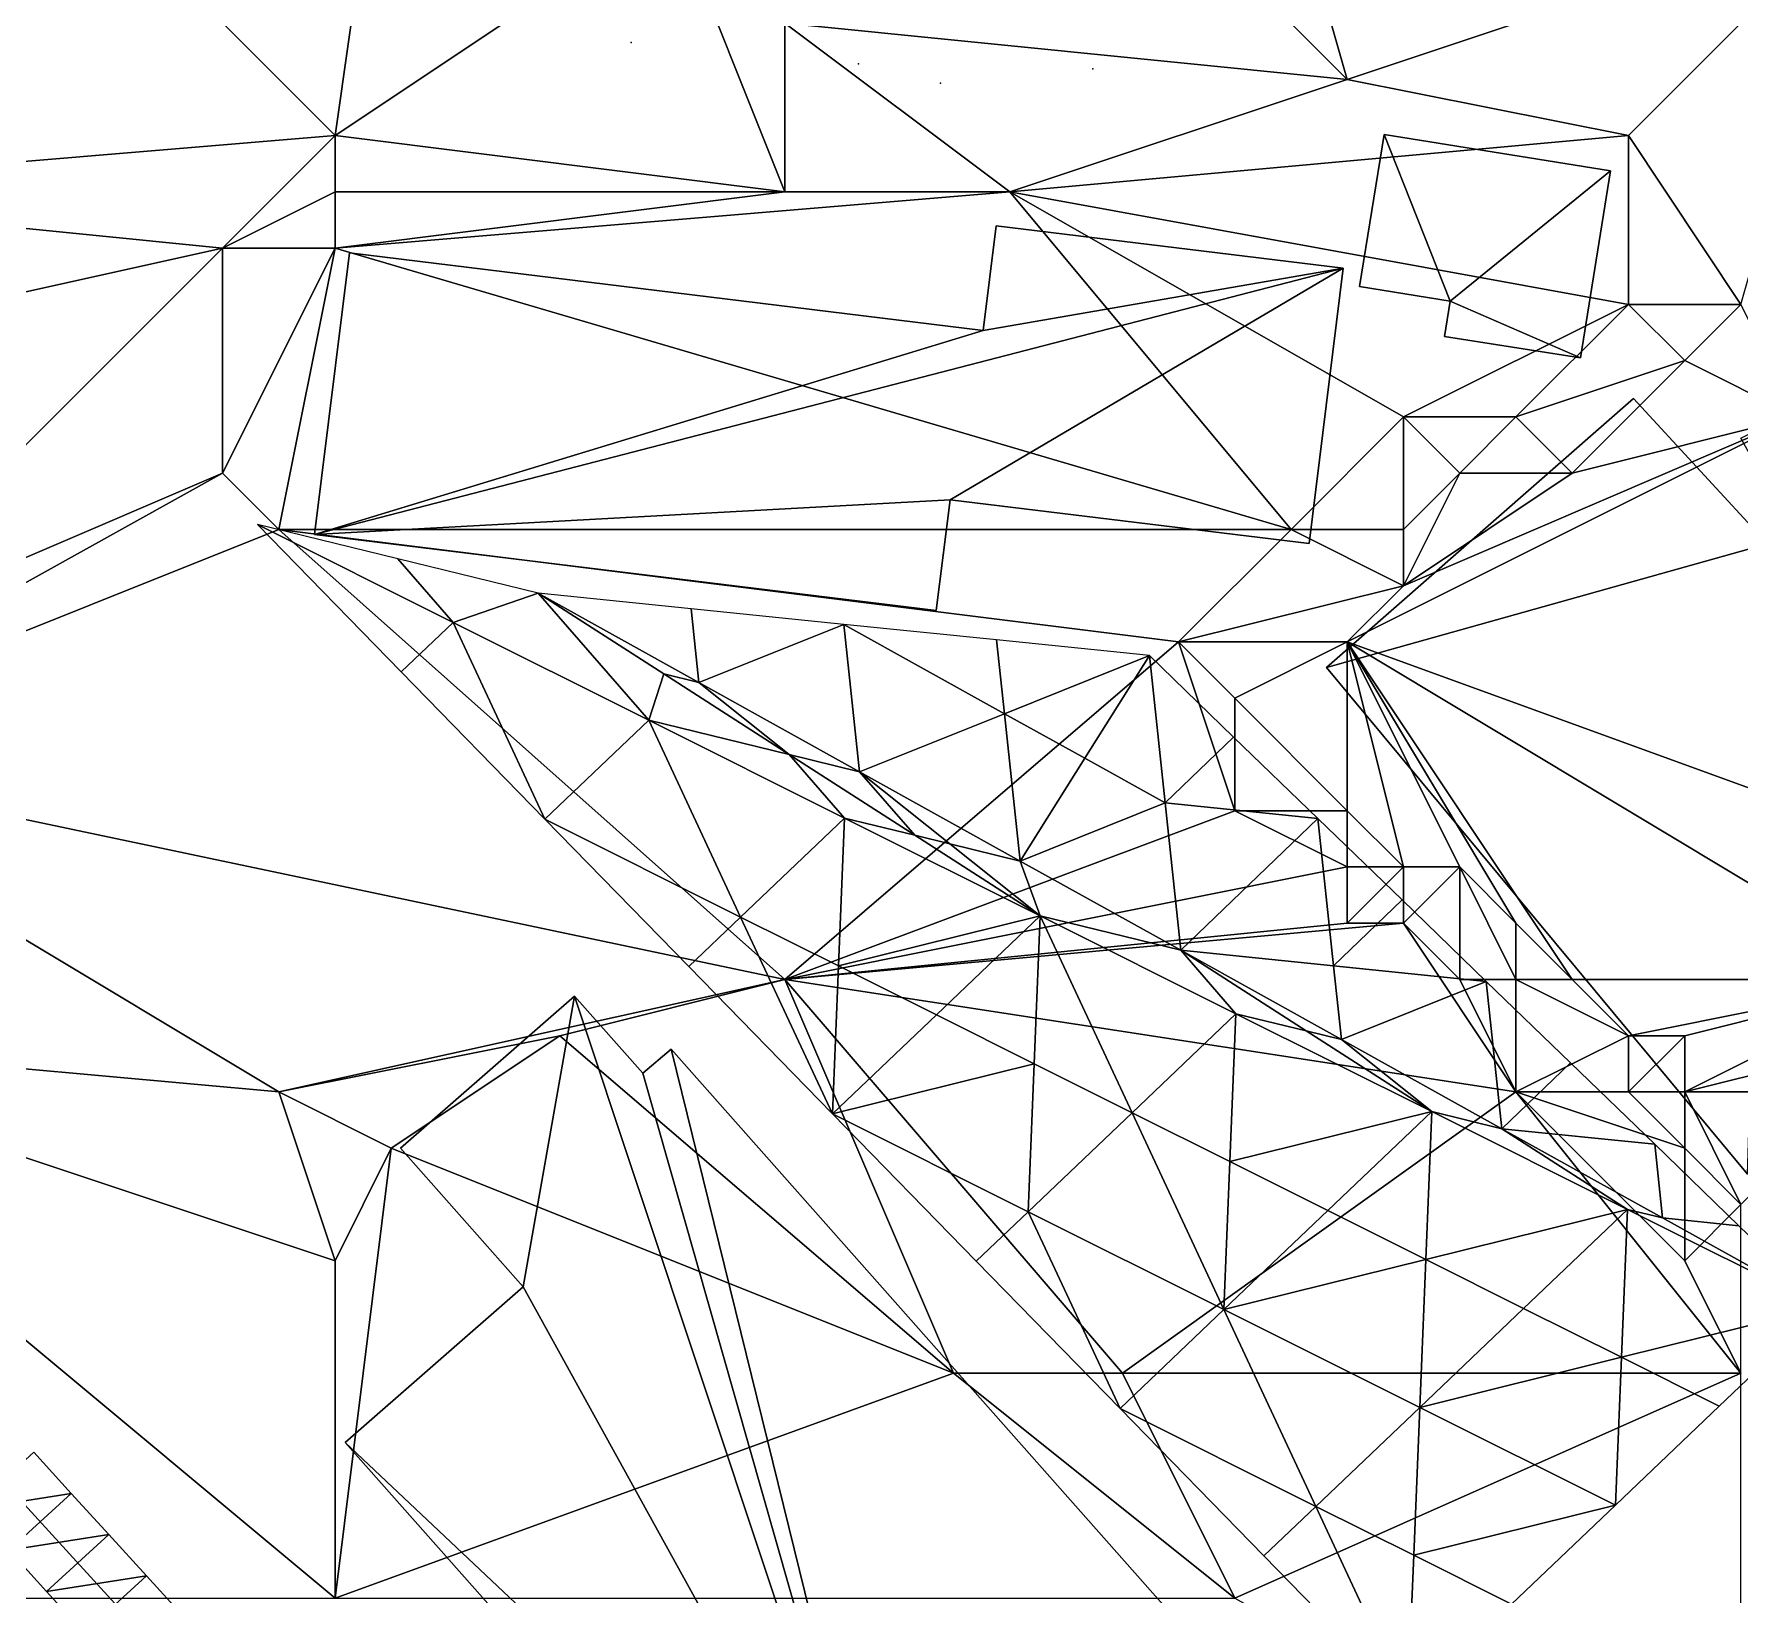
# Model space of a CAD drawing. Header units: metres. Extents: x -1103 to 901, y -902 to 905.
# Drawn here: x -632.7 to -572, y 606.1 to 661.6 of the extents above; entities that cross this region are included whole.
import ezdxf

# ---------------------------------------------------------------- set-up
doc = ezdxf.new("R2010")
doc.units = ezdxf.units.M
for name, color, linetype in [('OSM_BUILDING_FOOTPRINTS', 7, 'CONTINUOUS'), ('OSM_BUILDING_ROOFS', 1, 'CONTINUOUS'), ('OSM_BUILDING_WALLS', 8, 'CONTINUOUS'), ('OSM_PARKING', 8, 'CONTINUOUS'), ('OSM_ROAD_AXES', 2, 'CONTINUOUS'), ('OSM_ROAD_SURFACE', 9, 'CONTINUOUS'), ('OSM_TERRAIN', 3, 'CONTINUOUS'), ('OSM_TREES', 3, 'CONTINUOUS')]:
    doc.layers.add(name, color=color, linetype=linetype)

msp = doc.modelspace()

# ---------------------------------------------------------------- linework, layer by layer
at = {"layer": 'OSM_BUILDING_FOOTPRINTS'}
for points in [[(-528.198, 669.641, 7.745), (-525.909, 665.207, 7.745), (-519.1, 668.668, 7.745), (-515.143, 661.016, 7.745), (-522.648, 657.189, 7.745), (-520.824, 653.661, 7.745), (-530.165, 648.906, 7.745), (-529.679, 647.977, 7.745), (-557.512, 633.876, 7.745), (-558.352, 635.358, 7.745), (-565.67, 631.344, 7.745), (-562.729, 628.225, 7.745), (-571.771, 621.081, 7.745), (-586.738, 639.096, 7.745), (-575.817, 648.651, 7.745), (-571.053, 643.487, 7.745), (-570.169, 643.962, 7.745), (-572.004, 647.247, 7.745), (-528.198, 669.641, 7.745)], [(-585.567, 652.632, 7.472), (-584.694, 658.04, 7.472), (-576.635, 656.746, 7.472), (-577.708, 650.1, 7.472), (-582.538, 650.863, 7.472), (-582.339, 652.112, 7.472), (-585.567, 652.632, 7.472)], [(-621.492, 653.837, 7.486), (-598.953, 651.073, 7.486), (-598.489, 654.788, 7.486), (-586.142, 653.285, 7.486), (-587.358, 643.497, 7.486), (-600.125, 645.057, 7.486), (-600.622, 641.12, 7.486), (-622.73, 643.818, 7.486), (-621.492, 653.837, 7.486)], [(-604.037, 591.675, 7.405), (-621.646, 611.537, 7.405), (-615.312, 617.066, 7.405), (-619.668, 621.998, 7.405), (-613.489, 627.406, 7.405), (-611.057, 624.664, 7.405), (-610.051, 625.526, 7.405), (-590.53, 603.486, 7.405), (-594.796, 599.471, 7.405), (-593.757, 598.332, 7.405), (-593.193, 597.558, 7.405), (-592.862, 596.342, 7.405), (-593.426, 593.544, 7.405), (-595.017, 591.365, 7.405), (-596.797, 590.702, 7.405), (-599.019, 590.37, 7.405), (-600.533, 591.078, 7.405), (-601.462, 591.697, 7.405), (-602.059, 593.068, 7.405), (-604.037, 591.675, 7.405)]]:
    msp.add_polyline3d(points, close=True, dxfattribs=at)
at = {"layer": 'OSM_BUILDING_ROOFS'}
for points in [[(-584.694, 658.04, 12.672), (-585.567, 652.632, 12.672), (-582.339, 652.112, 12.672)], [(-582.339, 652.112, 12.672), (-576.635, 656.746, 12.672), (-584.694, 658.04, 12.672)], [(-582.339, 652.112, 12.672), (-577.708, 650.1, 12.672), (-576.635, 656.746, 12.672)], [(-586.142, 653.285, 12.686), (-598.489, 654.788, 12.686), (-598.953, 651.073, 12.686)], [(-598.953, 651.073, 12.686), (-621.492, 653.837, 12.686), (-622.73, 643.818, 12.686)], [(-586.142, 653.285, 12.686), (-598.953, 651.073, 12.686), (-622.73, 643.818, 12.686)], [(-586.142, 653.285, 12.686), (-622.73, 643.818, 12.686), (-600.125, 645.057, 12.686)], [(-600.125, 645.057, 12.686), (-587.358, 643.497, 12.686), (-586.142, 653.285, 12.686)], [(-582.339, 652.112, 12.672), (-582.538, 650.863, 12.672), (-577.708, 650.1, 12.672)], [(-571.053, 643.487, 57.745), (-575.817, 648.651, 57.745), (-586.738, 639.096, 57.745)], [(-622.73, 643.818, 12.686), (-600.622, 641.12, 12.686), (-600.125, 645.057, 12.686)], [(-571.053, 643.487, 57.745), (-586.738, 639.096, 57.745), (-571.771, 621.081, 57.745)], [(-613.489, 627.406, 15.805), (-619.668, 621.998, 15.805), (-615.312, 617.066, 15.805)], [(-615.312, 617.066, 15.805), (-602.059, 593.068, 15.805), (-613.489, 627.406, 15.805)], [(-602.059, 593.068, 15.805), (-611.057, 624.664, 15.805), (-613.489, 627.406, 15.805)], [(-602.059, 593.068, 15.805), (-610.051, 625.526, 15.805), (-611.057, 624.664, 15.805)], [(-602.059, 593.068, 15.805), (-590.53, 603.486, 15.805), (-610.051, 625.526, 15.805)], [(-615.312, 617.066, 15.805), (-621.646, 611.537, 15.805), (-602.059, 593.068, 15.805)], [(-621.646, 611.537, 15.805), (-604.037, 591.675, 15.805), (-602.059, 593.068, 15.805)]]:
    msp.add_3dface(points, dxfattribs=at)
at = {"layer": 'OSM_BUILDING_WALLS'}
for points in [[(-584.694, 658.04, 7.472), (-585.567, 652.632, 7.472), (-585.567, 652.632, 12.672)], [(-584.694, 658.04, 7.472), (-585.567, 652.632, 12.672), (-584.694, 658.04, 12.672)], [(-576.635, 656.746, 7.472), (-584.694, 658.04, 7.472), (-584.694, 658.04, 12.672)], [(-576.635, 656.746, 7.472), (-584.694, 658.04, 12.672), (-576.635, 656.746, 12.672)], [(-577.708, 650.1, 7.472), (-576.635, 656.746, 7.472), (-576.635, 656.746, 12.672)], [(-577.708, 650.1, 7.472), (-576.635, 656.746, 12.672), (-577.708, 650.1, 12.672)], [(-598.489, 654.788, 7.486), (-598.953, 651.073, 7.486), (-598.953, 651.073, 12.686)], [(-598.489, 654.788, 7.486), (-598.953, 651.073, 12.686), (-598.489, 654.788, 12.686)], [(-586.142, 653.285, 7.486), (-598.489, 654.788, 7.486), (-598.489, 654.788, 12.686)], [(-586.142, 653.285, 7.486), (-598.489, 654.788, 12.686), (-586.142, 653.285, 12.686)], [(-621.492, 653.837, 7.486), (-622.73, 643.818, 7.486), (-622.73, 643.818, 12.686)], [(-621.492, 653.837, 7.486), (-622.73, 643.818, 12.686), (-621.492, 653.837, 12.686)], [(-598.953, 651.073, 7.486), (-621.492, 653.837, 7.486), (-621.492, 653.837, 12.686)], [(-598.953, 651.073, 7.486), (-621.492, 653.837, 12.686), (-598.953, 651.073, 12.686)], [(-587.358, 643.497, 7.486), (-586.142, 653.285, 7.486), (-586.142, 653.285, 12.686)], [(-587.358, 643.497, 7.486), (-586.142, 653.285, 12.686), (-587.358, 643.497, 12.686)], [(-585.567, 652.632, 7.472), (-582.339, 652.112, 7.472), (-582.339, 652.112, 12.672)], [(-585.567, 652.632, 7.472), (-582.339, 652.112, 12.672), (-585.567, 652.632, 12.672)], [(-582.339, 652.112, 7.472), (-582.538, 650.863, 7.472), (-582.538, 650.863, 12.672)], [(-582.339, 652.112, 7.472), (-582.538, 650.863, 12.672), (-582.339, 652.112, 12.672)], [(-582.538, 650.863, 7.472), (-577.708, 650.1, 7.472), (-577.708, 650.1, 12.672)], [(-582.538, 650.863, 7.472), (-577.708, 650.1, 12.672), (-582.538, 650.863, 12.672)], [(-575.817, 648.651, 7.745), (-586.738, 639.096, 7.745), (-586.738, 639.096, 57.745)], [(-575.817, 648.651, 7.745), (-586.738, 639.096, 57.745), (-575.817, 648.651, 57.745)], [(-571.053, 643.487, 7.745), (-575.817, 648.651, 7.745), (-575.817, 648.651, 57.745)], [(-571.053, 643.487, 7.745), (-575.817, 648.651, 57.745), (-571.053, 643.487, 57.745)], [(-600.622, 641.12, 7.486), (-600.125, 645.057, 7.486), (-600.125, 645.057, 12.686)], [(-600.622, 641.12, 7.486), (-600.125, 645.057, 12.686), (-600.622, 641.12, 12.686)], [(-600.125, 645.057, 7.486), (-587.358, 643.497, 7.486), (-587.358, 643.497, 12.686)], [(-600.125, 645.057, 7.486), (-587.358, 643.497, 12.686), (-600.125, 645.057, 12.686)], [(-622.73, 643.818, 7.486), (-600.622, 641.12, 7.486), (-600.622, 641.12, 12.686)], [(-622.73, 643.818, 7.486), (-600.622, 641.12, 12.686), (-622.73, 643.818, 12.686)], [(-586.738, 639.096, 7.745), (-571.771, 621.081, 7.745), (-571.771, 621.081, 57.745)], [(-586.738, 639.096, 7.745), (-571.771, 621.081, 57.745), (-586.738, 639.096, 57.745)], [(-613.489, 627.406, 7.405), (-619.668, 621.998, 7.405), (-619.668, 621.998, 15.805)], [(-613.489, 627.406, 7.405), (-619.668, 621.998, 15.805), (-613.489, 627.406, 15.805)], [(-611.057, 624.664, 7.405), (-613.489, 627.406, 7.405), (-613.489, 627.406, 15.805)], [(-611.057, 624.664, 7.405), (-613.489, 627.406, 15.805), (-611.057, 624.664, 15.805)], [(-610.051, 625.526, 7.405), (-611.057, 624.664, 7.405), (-611.057, 624.664, 15.805)], [(-610.051, 625.526, 7.405), (-611.057, 624.664, 15.805), (-610.051, 625.526, 15.805)], [(-590.53, 603.486, 7.405), (-610.051, 625.526, 7.405), (-610.051, 625.526, 15.805)], [(-590.53, 603.486, 7.405), (-610.051, 625.526, 15.805), (-590.53, 603.486, 15.805)], [(-619.668, 621.998, 7.405), (-615.312, 617.066, 7.405), (-615.312, 617.066, 15.805)], [(-619.668, 621.998, 7.405), (-615.312, 617.066, 15.805), (-619.668, 621.998, 15.805)], [(-615.312, 617.066, 7.405), (-621.646, 611.537, 7.405), (-621.646, 611.537, 15.805)], [(-615.312, 617.066, 7.405), (-621.646, 611.537, 15.805), (-615.312, 617.066, 15.805)], [(-621.646, 611.537, 7.405), (-604.037, 591.675, 7.405), (-604.037, 591.675, 15.805)], [(-621.646, 611.537, 7.405), (-604.037, 591.675, 15.805), (-621.646, 611.537, 15.805)]]:
    msp.add_3dface(points, dxfattribs=at)
at = {"layer": 'OSM_PARKING'}
for points in [[(-624.764, 644.172, 9.841), (-619.65, 638.934, 9.552), (-617.803, 640.694, 9.595)], [(-617.803, 640.694, 9.595), (-619.767, 642.95, 9.682), (-624.764, 644.172, 9.841)], [(-617.803, 640.694, 9.595), (-614.771, 641.728, 9.568), (-619.767, 642.95, 9.682)], [(-610.841, 637.216, 9.393), (-614.771, 641.728, 9.568), (-617.803, 640.694, 9.595)], [(-609.059, 638.555, 9.395), (-609.338, 641.175, 9.462), (-614.771, 641.728, 9.568)], [(-609.059, 638.555, 9.395), (-614.771, 641.728, 9.568), (-610.308, 638.861, 9.423)], [(-610.308, 638.861, 9.423), (-614.771, 641.728, 9.568), (-610.841, 637.216, 9.393)], [(-619.65, 638.934, 9.552), (-614.536, 633.697, 9.322), (-617.803, 640.694, 9.595)], [(-617.803, 640.694, 9.595), (-614.536, 633.697, 9.322), (-610.841, 637.216, 9.393)], [(-609.059, 638.555, 9.395), (-603.905, 640.622, 9.357), (-609.338, 641.175, 9.462)], [(-603.347, 635.383, 9.222), (-603.905, 640.622, 9.357), (-609.059, 638.555, 9.395)], [(-603.347, 635.383, 9.222), (-598.193, 637.449, 9.184), (-603.905, 640.622, 9.357)], [(-598.193, 637.449, 9.184), (-598.472, 640.069, 9.251), (-603.905, 640.622, 9.357)], [(-598.193, 637.449, 9.184), (-593.039, 639.516, 9.146), (-598.472, 640.069, 9.251)], [(-595.337, 635.863, 9.119), (-593.039, 639.516, 9.146), (-598.193, 637.449, 9.184)], [(-592.481, 634.277, 9.101), (-593.039, 639.516, 9.146), (-595.337, 635.863, 9.119)], [(-590.043, 636.62, 9.296), (-593.039, 639.516, 9.146), (-592.481, 634.277, 9.101)], [(-605.845, 635.994, 9.279), (-610.308, 638.861, 9.423), (-610.841, 637.216, 9.393)], [(-609.059, 638.555, 9.395), (-610.308, 638.861, 9.423), (-605.845, 635.994, 9.279)], [(-603.347, 635.383, 9.222), (-609.059, 638.555, 9.395), (-605.845, 635.994, 9.279)], [(-614.536, 633.697, 9.322), (-607.575, 630.218, 9.17), (-610.841, 637.216, 9.393)], [(-610.841, 637.216, 9.393), (-607.575, 630.218, 9.17), (-603.88, 633.738, 9.191)], [(-603.88, 633.738, 9.191), (-605.845, 635.994, 9.279), (-610.841, 637.216, 9.393)], [(-597.635, 632.211, 9.099), (-598.193, 637.449, 9.184), (-603.347, 635.383, 9.222)], [(-597.635, 632.211, 9.099), (-595.337, 635.863, 9.119), (-598.193, 637.449, 9.184)], [(-587.048, 633.724, 9.542), (-590.043, 636.62, 9.296), (-592.481, 634.277, 9.101)], [(-603.347, 635.383, 9.222), (-605.845, 635.994, 9.279), (-601.382, 633.127, 9.134)], [(-601.382, 633.127, 9.134), (-605.845, 635.994, 9.279), (-603.88, 633.738, 9.191)], [(-592.481, 634.277, 9.101), (-595.337, 635.863, 9.119), (-597.635, 632.211, 9.099)], [(-597.635, 632.211, 9.099), (-603.347, 635.383, 9.222), (-600.133, 632.822, 9.109)], [(-603.347, 635.383, 9.222), (-601.382, 633.127, 9.134), (-600.133, 632.822, 9.109)], [(-591.922, 629.038, 9.189), (-592.481, 634.277, 9.101), (-597.635, 632.211, 9.099)], [(-587.048, 633.724, 9.542), (-592.481, 634.277, 9.101), (-591.922, 629.038, 9.189)], [(-614.536, 633.697, 9.322), (-609.422, 628.459, 9.102), (-607.575, 630.218, 9.17)], [(-607.575, 630.218, 9.17), (-604.094, 628.48, 9.091), (-603.88, 633.738, 9.191)], [(-603.88, 633.738, 9.191), (-604.094, 628.48, 9.091), (-596.919, 630.26, 9.097)], [(-596.919, 630.26, 9.097), (-601.382, 633.127, 9.134), (-603.88, 633.738, 9.191)], [(-586.489, 628.485, 9.198), (-587.048, 633.724, 9.542), (-591.922, 629.038, 9.189)], [(-584.052, 630.828, 9.552), (-587.048, 633.724, 9.542), (-586.489, 628.485, 9.198)], [(-600.133, 632.822, 9.109), (-601.382, 633.127, 9.134), (-596.919, 630.26, 9.097)], [(-597.635, 632.211, 9.099), (-600.133, 632.822, 9.109), (-596.919, 630.26, 9.097)], [(-591.922, 629.038, 9.189), (-597.635, 632.211, 9.099), (-596.919, 630.26, 9.097)], [(-581.056, 627.932, 9.795), (-584.052, 630.828, 9.552), (-586.489, 628.485, 9.198)], [(-609.422, 628.459, 9.102), (-604.308, 623.221, 9.274), (-607.575, 630.218, 9.17)], [(-607.575, 630.218, 9.17), (-604.308, 623.221, 9.274), (-604.094, 628.48, 9.091)], [(-604.094, 628.48, 9.091), (-600.614, 626.74, 9.093), (-596.919, 630.26, 9.097)], [(-600.614, 626.74, 9.093), (-597.133, 625.001, 9.103), (-596.919, 630.26, 9.097)], [(-597.133, 625.001, 9.103), (-593.652, 623.263, 9.113), (-596.919, 630.26, 9.097)], [(-596.919, 630.26, 9.097), (-593.652, 623.263, 9.113), (-589.958, 626.782, 9.129)], [(-589.958, 626.782, 9.129), (-591.922, 629.038, 9.189), (-596.919, 630.26, 9.097)], [(-586.21, 625.865, 9.118), (-586.489, 628.485, 9.198), (-591.922, 629.038, 9.189)], [(-586.21, 625.865, 9.118), (-591.922, 629.038, 9.189), (-587.459, 626.171, 9.122)], [(-587.459, 626.171, 9.122), (-591.922, 629.038, 9.189), (-589.958, 626.782, 9.129)], [(-604.094, 628.48, 9.091), (-604.308, 623.221, 9.274), (-600.614, 626.74, 9.093)], [(-586.21, 625.865, 9.118), (-581.056, 627.932, 9.795), (-586.489, 628.485, 9.198)], [(-580.498, 622.693, 9.108), (-581.056, 627.932, 9.795), (-586.21, 625.865, 9.118)], [(-578.061, 625.036, 10.179), (-581.056, 627.932, 9.795), (-580.498, 622.693, 9.108)], [(-604.308, 623.221, 9.274), (-597.133, 625.001, 9.103), (-600.614, 626.74, 9.093)], [(-593.652, 623.263, 9.113), (-590.172, 621.524, 9.123), (-589.958, 626.782, 9.129)], [(-589.958, 626.782, 9.129), (-590.172, 621.524, 9.123), (-582.996, 623.304, 9.099)], [(-582.996, 623.304, 9.099), (-587.459, 626.171, 9.122), (-589.958, 626.782, 9.129)], [(-586.21, 625.865, 9.118), (-587.459, 626.171, 9.122), (-582.996, 623.304, 9.099)], [(-580.498, 622.693, 9.108), (-586.21, 625.865, 9.118), (-582.996, 623.304, 9.099)], [(-604.308, 623.221, 9.274), (-597.347, 619.743, 9.146), (-597.133, 625.001, 9.103)], [(-597.347, 619.743, 9.146), (-593.652, 623.263, 9.113), (-597.133, 625.001, 9.103)], [(-575.065, 622.14, 10.114), (-578.061, 625.036, 10.179), (-580.498, 622.693, 9.108)], [(-604.308, 623.221, 9.274), (-599.195, 617.983, 9.276), (-597.347, 619.743, 9.146)], [(-597.347, 619.743, 9.146), (-590.386, 616.265, 9.167), (-593.652, 623.263, 9.113)], [(-593.652, 623.263, 9.113), (-590.386, 616.265, 9.167), (-590.172, 621.524, 9.123)], [(-590.172, 621.524, 9.123), (-586.691, 619.784, 9.132), (-582.996, 623.304, 9.099)], [(-586.691, 619.784, 9.132), (-583.211, 618.045, 9.168), (-582.996, 623.304, 9.099)], [(-582.996, 623.304, 9.099), (-583.211, 618.045, 9.168), (-576.035, 619.826, 9.205)], [(-576.035, 619.826, 9.205), (-580.498, 622.693, 9.108), (-582.996, 623.304, 9.099)], [(-574.786, 619.52, 9.459), (-575.065, 622.14, 10.114), (-580.498, 622.693, 9.108)], [(-574.786, 619.52, 9.459), (-580.498, 622.693, 9.108), (-576.035, 619.826, 9.205)], [(-572.07, 619.244, 9.482), (-575.065, 622.14, 10.114), (-574.786, 619.52, 9.459)], [(-590.172, 621.524, 9.123), (-590.386, 616.265, 9.167), (-586.691, 619.784, 9.132)], [(-599.195, 617.983, 9.276), (-594.081, 612.745, 9.298), (-597.347, 619.743, 9.146)], [(-597.347, 619.743, 9.146), (-594.081, 612.745, 9.298), (-590.386, 616.265, 9.167)], [(-590.386, 616.265, 9.167), (-583.211, 618.045, 9.168), (-586.691, 619.784, 9.132)], [(-583.211, 618.045, 9.168), (-579.73, 616.307, 9.208), (-576.035, 619.826, 9.205)], [(-576.035, 619.826, 9.205), (-579.73, 616.307, 9.208), (-576.249, 614.567, 9.247)], [(-576.035, 619.826, 9.205), (-576.249, 614.567, 9.247), (-569.074, 616.348, 9.346)], [(-569.074, 616.348, 9.346), (-574.786, 619.52, 9.459), (-576.035, 619.826, 9.205)], [(-569.074, 616.348, 9.346), (-572.07, 619.244, 9.482), (-574.786, 619.52, 9.459)], [(-590.386, 616.265, 9.167), (-583.425, 612.787, 9.287), (-583.211, 618.045, 9.168)], [(-583.211, 618.045, 9.168), (-583.425, 612.787, 9.287), (-579.73, 616.307, 9.208)], [(-594.081, 612.745, 9.298), (-587.12, 609.267, 9.444), (-590.386, 616.265, 9.167)], [(-590.386, 616.265, 9.167), (-587.12, 609.267, 9.444), (-583.425, 612.787, 9.287)], [(-579.73, 616.307, 9.208), (-583.425, 612.787, 9.287), (-576.249, 614.567, 9.247)], [(-576.249, 614.567, 9.247), (-572.769, 612.828, 9.373), (-569.074, 616.348, 9.346)], [(-583.425, 612.787, 9.287), (-576.463, 609.309, 9.634), (-576.249, 614.567, 9.247)], [(-576.249, 614.567, 9.247), (-576.463, 609.309, 9.634), (-572.769, 612.828, 9.373)], [(-594.081, 612.745, 9.298), (-588.967, 607.508, 9.523), (-587.12, 609.267, 9.444)], [(-587.12, 609.267, 9.444), (-583.639, 607.529, 9.615), (-583.425, 612.787, 9.287)], [(-583.425, 612.787, 9.287), (-583.639, 607.529, 9.615), (-576.463, 609.309, 9.634)], [(-588.967, 607.508, 9.523), (-583.853, 602.27, 10.142), (-587.12, 609.267, 9.444)], [(-587.12, 609.267, 9.444), (-583.853, 602.27, 10.142), (-583.639, 607.529, 9.615)], [(-583.639, 607.529, 9.615), (-580.158, 605.789, 9.896), (-576.463, 609.309, 9.634)], [(-583.639, 607.529, 9.615), (-583.853, 602.27, 10.142), (-580.158, 605.789, 9.896)]]:
    msp.add_3dface(points, dxfattribs=at)
at = {"layer": 'OSM_ROAD_AXES'}
msp.add_polyline3d([(-838.648, 834.494, 15.4), (-831.551, 826.731, 15.381), (-825.228, 819.797, 14.907), (-811.068, 804.292, 14.83), (-764.928, 753.786, 13.168), (-675.103, 655.385, 11.211), (-644.461, 622.208, 8.88), (-643.19, 620.439, 8.946), (-597.703, 570.619, 12.345), (-502.252, 466.079, 12.351), (-457.418, 416.977, 14.011), (-369.163, 320.322, 16.335), (-349.653, 307.45, 14.764)], dxfattribs=at)
at = {"layer": 'OSM_ROAD_SURFACE'}
for points in [[(-634.933, 609.17, 9.403), (-631.38, 609.728, 9.401), (-632.718, 611.193, 9.348)], [(-634.933, 609.17, 9.403), (-633.595, 607.705, 9.456), (-631.38, 609.728, 9.401)], [(-633.595, 607.705, 9.456), (-630.042, 608.262, 9.454), (-631.38, 609.728, 9.401)], [(-633.595, 607.705, 9.456), (-632.257, 606.24, 9.509), (-630.042, 608.262, 9.454)], [(-632.257, 606.24, 9.509), (-628.704, 606.797, 9.507), (-630.042, 608.262, 9.454)], [(-632.257, 606.24, 9.509), (-630.919, 604.774, 9.589), (-628.704, 606.797, 9.507)], [(-630.919, 604.774, 9.589), (-627.366, 605.332, 9.575), (-628.704, 606.797, 9.507)]]:
    msp.add_3dface(points, dxfattribs=at)
at = {"layer": 'OSM_TERRAIN'}
for points in [[(-646, 656, 11.543), (-622, 658, 11.141), (-638, 674, 12.994)], [(-622, 658, 11.141), (-620, 672, 11.744), (-638, 674, 12.994)], [(-586, 660, 9.705), (-590, 674, 11.166), (-592, 666, 11.257)], [(-586, 660, 9.705), (-568, 666, 11.657), (-590, 674, 11.166)], [(-622, 658, 11.141), (-610, 666, 10.784), (-620, 672, 11.744)], [(-622, 658, 11.141), (-606, 656, 10.06), (-610, 666, 10.784)], [(-606, 656, 10.06), (-606, 662, 10.411), (-610, 666, 10.784)], [(-606, 662, 10.411), (-586, 660, 9.705), (-592, 666, 11.257)], [(-586, 660, 9.705), (-576, 658, 9.726), (-568, 666, 11.657)], [(-576, 658, 9.726), (-572, 652, 9.821), (-568, 666, 11.657)], [(-606, 656, 10.06), (-598, 656, 9.599), (-606, 662, 10.411)], [(-598, 656, 9.599), (-586, 660, 9.705), (-606, 662, 10.411)], [(-598, 656, 9.599), (-576, 658, 9.726), (-586, 660, 9.705)], [(-646, 656, 11.543), (-626, 654, 10.969), (-622, 658, 11.141)], [(-626, 654, 10.969), (-622, 656, 10.374), (-622, 658, 11.141)], [(-622, 656, 10.374), (-606, 656, 10.06), (-622, 658, 11.141)], [(-576, 652, 9.638), (-576, 658, 9.726), (-598, 656, 9.599)], [(-576, 652, 9.638), (-572, 652, 9.821), (-576, 658, 9.726)], [(-644, 650, 10.75), (-626, 654, 10.969), (-646, 656, 11.543)], [(-626, 654, 10.969), (-622, 654, 9.732), (-622, 656, 10.374)], [(-588, 644, 9.554), (-598, 656, 9.599), (-622, 654, 9.732)], [(-598, 656, 9.599), (-606, 656, 10.06), (-622, 654, 9.732)], [(-622, 654, 9.732), (-606, 656, 10.06), (-622, 656, 10.374)], [(-588, 644, 9.554), (-584, 648, 9.331), (-598, 656, 9.599)], [(-584, 648, 9.331), (-576, 652, 9.638), (-598, 656, 9.599)], [(-640, 640, 9.636), (-626, 654, 10.969), (-644, 650, 10.75)], [(-640, 640, 9.636), (-626, 646, 10.117), (-626, 654, 10.969)], [(-624, 644, 9.689), (-622, 654, 9.732), (-626, 646, 10.117)], [(-626, 646, 10.117), (-622, 654, 9.732), (-626, 654, 10.969)], [(-624, 644, 9.689), (-588, 644, 9.554), (-622, 654, 9.732)], [(-580, 648, 9.906), (-576, 652, 9.638), (-584, 648, 9.331)], [(-580, 648, 9.906), (-574, 650, 10.277), (-576, 652, 9.638)], [(-574, 650, 10.277), (-572, 652, 9.821), (-576, 652, 9.638)], [(-574, 650, 10.277), (-570, 648, 11.268), (-572, 652, 9.821)], [(-578, 646, 11.268), (-574, 650, 10.277), (-580, 648, 9.906)], [(-578, 646, 11.268), (-570, 648, 11.268), (-574, 650, 10.277)], [(-588, 644, 9.554), (-584, 644, 10.292), (-584, 648, 9.331)], [(-586, 640, 11.162), (-570, 648, 11.268), (-584, 642, 11.064)], [(-586, 640, 11.162), (-564, 632, 11.17), (-570, 648, 11.268)], [(-584, 644, 10.292), (-582, 646, 10.201), (-584, 648, 9.331)], [(-584, 642, 11.064), (-570, 648, 11.268), (-578, 646, 11.268)], [(-582, 646, 10.201), (-580, 648, 9.906), (-584, 648, 9.331)], [(-582, 646, 10.201), (-578, 646, 11.268), (-580, 648, 9.906)], [(-624, 644, 9.689), (-626, 646, 10.117), (-644, 636, 9.162)], [(-644, 636, 9.162), (-626, 646, 10.117), (-640, 640, 9.636)], [(-584, 644, 10.292), (-584, 642, 11.064), (-582, 646, 10.201)], [(-584, 642, 11.064), (-578, 646, 11.268), (-582, 646, 10.201)], [(-644, 636, 9.162), (-606, 628, 9), (-624, 644, 9.689)], [(-606, 628, 9), (-592, 640, 9.05), (-624, 644, 9.689)], [(-624, 644, 9.689), (-592, 640, 9.05), (-588, 644, 9.554)], [(-592, 640, 9.05), (-584, 642, 11.064), (-588, 644, 9.554)], [(-584, 642, 11.064), (-584, 644, 10.292), (-588, 644, 9.554)], [(-586, 640, 11.162), (-584, 642, 11.064), (-592, 640, 9.05)], [(-606, 628, 9), (-590, 634, 9.003), (-592, 640, 9.05)], [(-590, 634, 9.003), (-590, 638, 9.328), (-592, 640, 9.05)], [(-590, 638, 9.328), (-586, 640, 11.162), (-592, 640, 9.05)], [(-586, 634, 9.748), (-586, 640, 11.162), (-590, 638, 9.328)], [(-582, 632, 10.764), (-580, 630, 10.911), (-586, 640, 11.162)], [(-580, 630, 10.911), (-578, 628, 11.059), (-586, 640, 11.162)], [(-578, 628, 11.059), (-566, 628, 11.102), (-586, 640, 11.162)], [(-584, 632, 9.891), (-586, 640, 11.162), (-586, 634, 9.748)], [(-584, 632, 9.891), (-582, 632, 10.764), (-586, 640, 11.162)], [(-566, 628, 11.102), (-564, 632, 11.17), (-586, 640, 11.162)], [(-590, 634, 9.003), (-586, 634, 9.748), (-590, 638, 9.328)], [(-646, 626, 8.762), (-624, 624, 9), (-644, 636, 9.162)], [(-624, 624, 9), (-606, 628, 9), (-644, 636, 9.162)], [(-586, 632, 9.019), (-590, 634, 9.003), (-606, 628, 9)], [(-590, 634, 9.003), (-586, 632, 9.019), (-586, 634, 9.748)], [(-586, 632, 9.019), (-584, 632, 9.891), (-586, 634, 9.748)], [(-606, 628, 9), (-586, 630, 9), (-586, 632, 9.019)], [(-586, 630, 9), (-584, 630, 9.167), (-584, 632, 9.891)], [(-586, 630, 9), (-584, 632, 9.891), (-586, 632, 9.019)], [(-584, 630, 9.167), (-582, 628, 9.314), (-582, 632, 10.764)], [(-584, 630, 9.167), (-582, 632, 10.764), (-584, 632, 9.891)], [(-582, 628, 9.314), (-580, 628, 10.186), (-582, 632, 10.764)], [(-580, 628, 10.186), (-580, 630, 10.911), (-582, 632, 10.764)], [(-580, 624, 9), (-584, 630, 9.167), (-606, 628, 9)], [(-606, 628, 9), (-584, 630, 9.167), (-586, 630, 9)], [(-580, 624, 9), (-582, 628, 9.314), (-584, 630, 9.167)], [(-580, 628, 10.186), (-578, 628, 11.059), (-580, 630, 10.911)], [(-624, 624, 9), (-614, 626, 9.49), (-606, 628, 9)], [(-600, 614, 9.49), (-606, 628, 9), (-614, 626, 9.49)], [(-600, 614, 9.49), (-594, 614, 9.098), (-606, 628, 9)], [(-594, 614, 9.098), (-580, 624, 9), (-606, 628, 9)], [(-580, 624, 9), (-580, 628, 10.186), (-582, 628, 9.314)], [(-580, 624, 9), (-576, 626, 11.206), (-580, 628, 10.186)], [(-576, 626, 11.206), (-578, 628, 11.059), (-580, 628, 10.186)], [(-576, 626, 11.206), (-566, 628, 11.102), (-578, 628, 11.059)], [(-574, 626, 11.268), (-566, 628, 11.102), (-576, 626, 11.206)], [(-574, 624, 11.268), (-566, 628, 11.102), (-574, 626, 11.268)], [(-574, 624, 11.268), (-566, 626, 10.35), (-566, 628, 11.102)], [(-634, 606, 9.459), (-622, 606, 9.513), (-646, 626, 8.762)], [(-622, 606, 9.513), (-622, 618, 9.012), (-646, 626, 8.762)], [(-622, 618, 9.012), (-624, 624, 9), (-646, 626, 8.762)], [(-620, 622, 9.45), (-614, 626, 9.49), (-624, 624, 9)], [(-620, 622, 9.45), (-600, 614, 9.49), (-614, 626, 9.49)], [(-580, 624, 9), (-576, 624, 10.482), (-576, 626, 11.206)], [(-576, 624, 10.482), (-574, 624, 11.268), (-574, 626, 11.268)], [(-576, 624, 10.482), (-574, 626, 11.268), (-576, 626, 11.206)], [(-568, 624, 9.73), (-566, 626, 10.35), (-574, 624, 11.268)], [(-624, 624, 9), (-622, 618, 9.012), (-620, 622, 9.45)], [(-594, 614, 9.098), (-572, 614, 9.182), (-580, 624, 9)], [(-572, 614, 9.182), (-574, 618, 9.184), (-580, 624, 9)], [(-580, 624, 9), (-574, 618, 9.184), (-574, 622, 10.319)], [(-580, 624, 9), (-574, 622, 10.319), (-576, 624, 10.482)], [(-574, 622, 10.319), (-574, 624, 11.268), (-576, 624, 10.482)], [(-574, 622, 10.319), (-572, 620, 9.429), (-574, 624, 11.268)], [(-572, 620, 9.429), (-568, 624, 9.73), (-574, 624, 11.268)], [(-622, 606, 9.513), (-620, 622, 9.45), (-622, 618, 9.012)], [(-622, 606, 9.513), (-600, 614, 9.49), (-620, 622, 9.45)], [(-574, 618, 9.184), (-572, 620, 9.429), (-574, 622, 10.319)], [(-574, 618, 9.184), (-572, 614, 9.182), (-572, 620, 9.429)], [(-622, 606, 9.513), (-590, 606, 9.502), (-600, 614, 9.49)], [(-600, 614, 9.49), (-590, 606, 9.502), (-594, 614, 9.098)], [(-572, 614, 9.182), (-594, 614, 9.098), (-590, 606, 9.502)], [(-572, 596, 11.062), (-572, 614, 9.182), (-590, 606, 9.502)]]:
    msp.add_3dface(points, dxfattribs=at)
at = {"layer": 'OSM_TREES'}
for p in [(-611.466, 661.313, 10.65), (-603.386, 660.55, 10.198), (-595.051, 660.373, 9.97), (-600.468, 659.865, 10.055)]:
    msp.add_point(p, dxfattribs=at)

doc.saveas('drawing.dxf')
